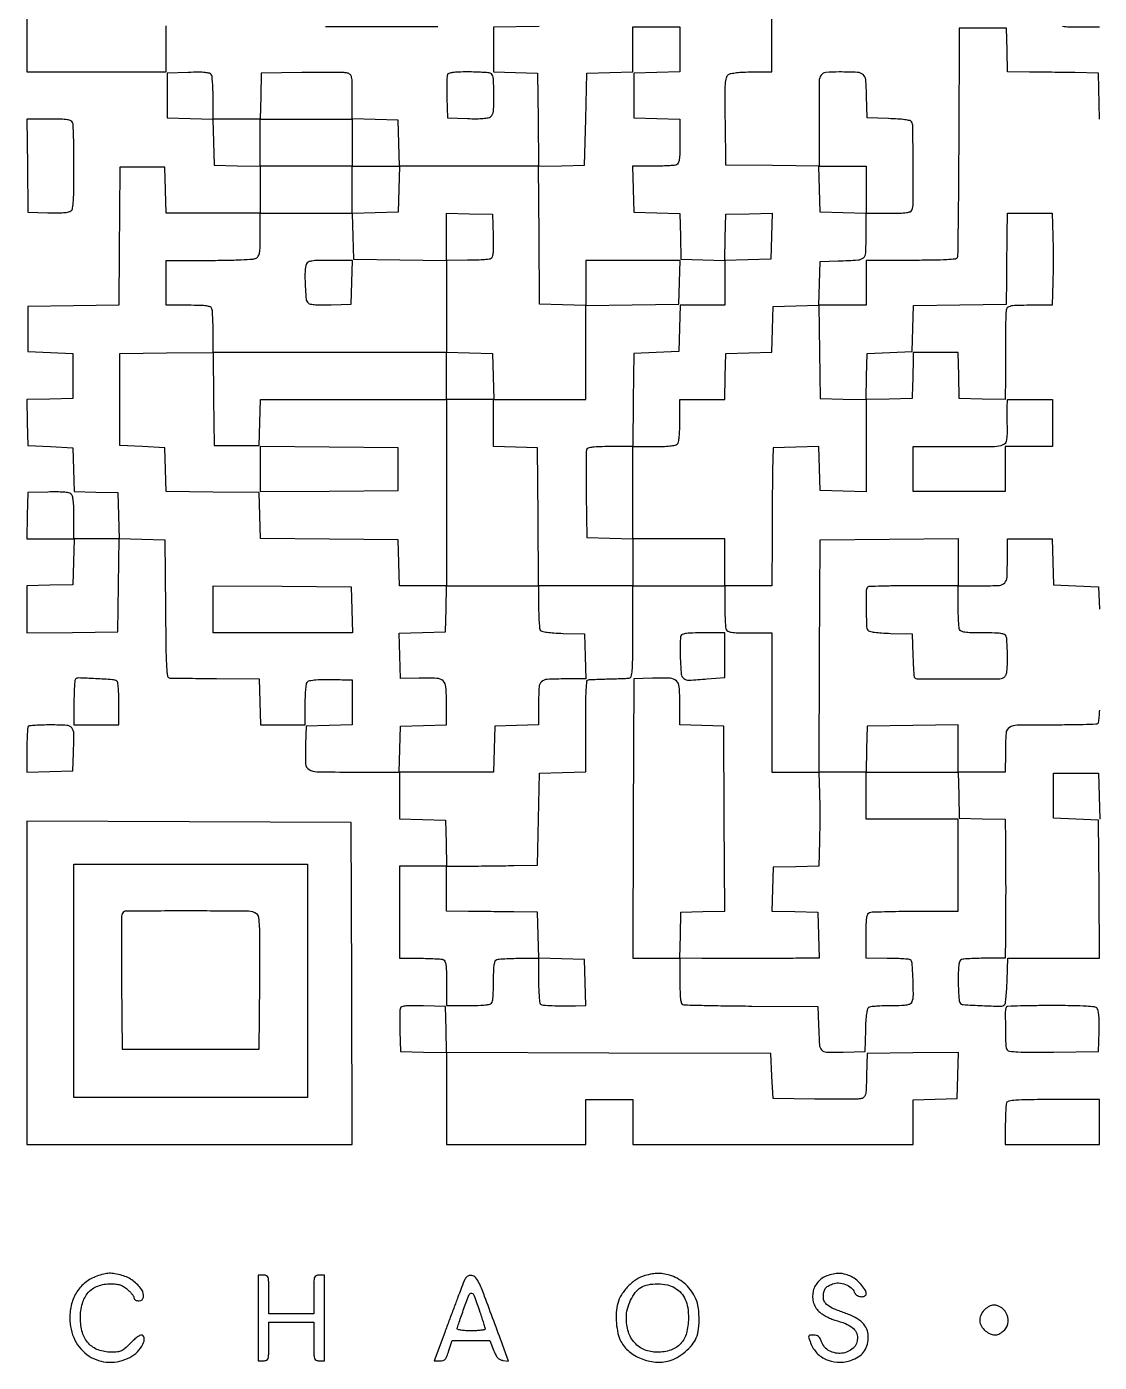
# Model space of a CAD drawing. Extents: x 179 to 1071, y 112 to 1107.
# Drawn here: x 179 to 680, y 112 to 736 of the extents above; entities that cross this region are included whole.
import ezdxf

# ---------------------------------------------------------------- set-up
doc = ezdxf.new("R2010")
doc.units = 0

msp = doc.modelspace()

# ---------------------------------------------------------------- linework, layer by layer
for points in [[(680, 693), (679.5, 714.5), (668.5, 714.677892, 0.000677), (663.546856, 714.751286, 0.00042), (657.730589, 714.82471, 0.000421), (651.988838, 714.887535, 0.00076), (647.284983, 714.927892), (637.069966, 715), (636.784983, 725.25), (636.5, 735.5), (625.5, 735.5), (614.5, 735.5), (614.249345, 682.5, -0.000816), (614.119528, 662.091505, -0.001313), (613.934857, 644.701563, -0.000201), (613.724364, 629.278261, -0.086255), (613.53073, 628.25, -0.284807), (612.687406, 627.598649, -0.011166), (608.614138, 627.270421, -0.011783), (602.430441, 627.056925, -0.002737), (592.031385, 627), (571, 627), (571, 616.5), (571, 606), (559.965017, 606), (548.930034, 606), (549.215017, 616.25), (549.5, 626.5), (558, 626.75078, 0.007926), (567.243436, 627.170229, 0.170244), (569.72373, 628.214363, 0.199796), (570.815028, 630.528292, 0.011573), (571, 638.519052), (571, 649), (581.393011, 649, 0.005578), (586.830091, 649.06066, 0.028634), (589.835411, 649.300284, 0.055077), (591.590188, 649.742488, 0.2151), (592.36573, 650.510694, 0.091397), (592.952633, 653.66219, 0.001538), (592.930566, 671.427952, 0.001081), (592.812994, 689.56844, 0.138496), (592.187814, 691.711195, 0.201558), (591.404658, 692.2631, 0.019281), (589.055866, 692.68455, 0.019168), (585.80394, 693.012985, 0.008338), (581.464966, 693.211195), (571.5, 693.5), (571.216207, 703.642206, 0.013566), (570.791612, 711.339711, 0.193793), (569.582987, 713.748364, 0.171775), (566.979637, 714.796189, 0.010187), (558.356989, 714.986345, 0.021073), (552.136532, 714.734516, 0.219209), (549.964343, 713.507499, 0.151577), (549.05827, 710.810861, 0.008839), (549.009015, 702.030101, -0.001542), (549.048747, 697.607373, -0.000822), (549.072026, 692.135926, -0.000818), (549.077474, 686.546913, -0.001274), (549.062014, 681.730498), (549, 670.960995), (527.25, 671.230498), (505.5, 671.5), (505.228506, 691.997699, -0.002045), (505.118514, 704.011807, -0.017809), (505.281557, 709.34739, -0.040311), (505.719057, 712.307424, -0.179932), (506.669635, 713.747699, -0.109922), (507.903402, 714.287467, -0.020079), (510.381716, 714.670374, -0.018412), (513.647961, 714.920136, -0.009875), (517.69113, 715), (527, 715), (527, 758.5)], [(418.25, 736.230112), (397, 735.960225), (397, 725.515095), (397, 715.069966), (407.25, 714.784983), (417.5, 714.5), (417.769502, 692.75), (418.039005, 671), (385.553334, 671), (353.067663, 671), (352.783832, 681.75), (352.5, 692.5), (341.75, 692.783832), (331, 693.067663), (331, 703.51478, 0.003678), (330.951487, 710.109424, 0.04695), (330.683747, 712.566377, 0.150102), (330.014382, 713.790604, 0.137333), (328.75, 714.480522, 0.051289), (327.16757, 714.677845, 0.002227), (321.579687, 714.773489, 0.003771), (314.942521, 714.807466, 0.002678), (307.5, 714.749574), (288.5, 714.5), (288.216168, 703.75), (287.932337, 693), (276.966168, 693), (266, 693), (265.984687, 702.75, 0.007755), (265.919286, 706.578609, 0.010675), (265.733781, 710.014355, 0.007585), (265.475649, 712.860149, 0.115445), (265.152042, 713.788231, 0.19692), (264.294865, 714.395734, 0.033714), (262.282937, 714.721018, 0.023663), (259.195195, 714.861823, 0.006827), (254.417355, 714.788231), (244.5, 714.5), (244.5, 704), (244.5, 693.5), (255.216508, 693.216508), (265.933016, 692.933016), (266.216508, 682.216508), (266.5, 671.5), (277.25, 671.216168), (288, 670.932337), (288, 659.966168), (288, 649), (266.033832, 649), (244.067663, 649), (243.783832, 659.75), (243.5, 670.5), (233, 670.5), (222.5, 670.5), (222.277664, 649, 0.000339), (222.190516, 639.981658, 0.000307), (222.112513, 630.663655, 0.000307), (222.052949, 622.323672, 0.000987), (222.027664, 616.769888), (222, 606.039775), (200.75, 605.769888), (179.5, 605.5), (179.5, 595), (179.5, 584.5), (190, 584), (200.5, 583.5), (200.5, 573), (200.5, 562.5), (189.716515, 562.215829), (178.93303, 561.931657), (179.216515, 551.215829), (179.5, 540.5), (190, 540), (200.5, 539.5), (200.784601, 529.284601), (201.069202, 519.069202), (211.284601, 518.784601), (221.5, 518.5), (221.783832, 507.75), (222.067663, 497), (211.533832, 497), (201, 497), (201, 506.877555, 0.007345), (200.929838, 511.653266, 0.024181), (200.685192, 514.794146, 0.035127), (200.271246, 516.875583, 0.154085), (199.600715, 517.916414, 0.132968), (198.513859, 518.412685, 0.020746), (196.150171, 518.703614, 0.018924), (192.957683, 518.84141, 0.009044), (188.850715, 518.788859), (179.5, 518.5), (179.216168, 507.75), (178.932337, 497), (190, 497), (201.067663, 497), (200.783832, 486.25), (200.5, 475.5), (189.75, 475.216168), (179, 474.932337), (179, 463.946281), (179, 452.960225), (200.25, 453.230112), (221.5, 453.5), (221.769596, 475.283633), (222.039192, 497.067266), (232.769596, 496.783633), (243.5, 496.5), (243.763853, 464.25, 0.001079), (243.966459, 444.655721, 0.012324), (244.253444, 436.932968, 0.025919), (244.719556, 432.848116, 0.354104), (245.763853, 431.923472, 0.007944), (247.028212, 431.887856, 0.000193), (252.865007, 431.818467, 0.000421), (259.710528, 431.745494, 0.000286), (267.5, 431.673472), (287.5, 431.5), (287.783832, 420.75), (288.067663, 410), (298.533832, 410), (309, 410), (309.015313, 419.25, -0.008564), (309.083719, 422.891651, -0.01156), (309.278071, 426.180407, -0.008708), (309.549609, 428.898746, -0.112428), (309.888304, 429.853513, -0.201789), (311.09201, 430.690792, -0.032899), (313.967568, 431.107027, -0.021422), (318.556834, 431.268356, -0.005017), (326.25, 431.131925), (331, 431), (331, 420.533832), (331, 410.067663), (320.25, 409.783832), (309.5, 409.5), (309.204946, 401, 0.017378), (309.205453, 391.813808, 0.257598), (310.800938, 389.146345, 0.129107), (314.504163, 388.118547, 0.003484), (331.519052, 388), (353, 388), (353, 377.033832), (353, 366.067663), (363.75, 365.783832), (374.5, 365.5), (374.783832, 354.75), (375.067663, 344), (364.033832, 344), (353, 344), (353, 322.5), (353, 301), (362.418213, 301, -0.005951), (366.140776, 300.955695, -0.007831), (369.534475, 300.821697, -0.005915), (372.361889, 300.632106, -0.07203), (373.418213, 300.393011, -0.205218), (374.23239, 299.601595, -0.063068), (374.69735, 297.913621, -0.030363), (374.940414, 294.960143, -0.005351), (375, 289.393011), (375, 279), (385.393011, 279, 0.005351), (390.960143, 279.059586, 0.030363), (393.913621, 279.30265, 0.063068), (395.601595, 279.76761, 0.205218), (396.393011, 280.581787, 0.070701), (396.631706, 281.623534, 0.006434), (396.821697, 284.287222, 0.008233), (396.955664, 287.484808, 0.006352), (397, 290.974799, -0.006824), (397.063195, 295.605148, -0.03479), (397.312102, 298.167248, -0.070258), (397.783827, 299.656877, -0.191652), (398.581787, 300.393011, -0.070946), (399.626193, 300.631778, -0.006338), (402.31865, 300.821697, -0.008159), (405.550804, 300.955669, -0.006277), (409.081787, 301), (418, 301), (418, 290.559017, 0.008567), (418.069298, 286.514827, 0.013072), (418.281203, 283.01128, 0.007599), (418.575867, 280.125303, 0.228948), (418.957287, 279.526398, 0.121482), (420.247189, 279.110653, 0.007502), (424.297703, 278.887604, 0.010325), (429.338105, 278.790019, 0.00632), (435.283832, 278.872858), (440.067663, 279), (439.783832, 289.75), (439.5, 300.5), (428.783492, 300.783492), (418.066984, 301.066984), (417.783492, 311.783492), (417.5, 322.5), (406.5, 322.652492, 0.000324), (401.54442, 322.717978, 0.0002), (395.720312, 322.788832, 0.000201), (389.967406, 322.8542, 0.000362), (385.25, 322.902492), (375, 323), (375, 333.5), (375, 344), (385.25, 344.072108, 0.00076), (389.967405, 344.112467, 0.000422), (395.720312, 344.17529, 0.000421), (401.544418, 344.248714, 0.000681), (406.5, 344.322108), (417.5, 344.5), (418, 366), (418.5, 387.5), (429.25, 387.783832), (440, 388.067663), (440, 409.533832, -0.002568), (440.055089, 420.259889, -0.011882), (440.266145, 426.458527, -0.011426), (440.590663, 430.473579, -0.35337), (441.25, 431.136287, -0.01653), (442.082962, 431.199333, -0.001096), (444.482813, 431.296087, -0.001584), (447.344678, 431.396108, -0.001183), (450.5, 431.488906, 0.001146), (453.691423, 431.582527, 0.001417), (456.664062, 431.684983, 0.001162), (459.160667, 431.783926, 0.010522), (460.25, 431.852619, 0.311924), (461.249515, 432.675439, 0.049207), (461.727937, 435.319571, 0.018474), (461.956064, 440.533984, 0.001694), (462, 453.5), (462, 475), (483.5, 475), (505, 475), (505, 465.581787, 0.005951), (505.044305, 461.859224, 0.007831), (505.178303, 458.465525, 0.005915), (505.367894, 455.638111, 0.07203), (505.606989, 454.581787, 0.205218), (506.398405, 453.76761, 0.063068), (508.086379, 453.30265, 0.030363), (511.039857, 453.059586, 0.005351), (516.606989, 453), (527, 453), (527, 420.5), (527, 388), (537.966168, 388), (548.932337, 388), (549.216168, 377.75, -0.004724), (549.303092, 372.984151, -0.002495), (549.325568, 367.069134, -0.002482), (549.288307, 361.014999, -0.003833), (549.19002, 355.783223), (548.88004, 344.066447), (538.19002, 343.783223), (527.5, 343.5), (527.215394, 333.284183), (526.930789, 323.068365), (537.715394, 322.784183), (548.5, 322.5), (548.783832, 311.75), (549.067663, 301), (539.283832, 300.989367, 0.000597), (534.647721, 300.978789, 0.000287), (528.702126, 300.954706, 0.000285), (522.499957, 300.922489, 0.000408), (517, 300.886304, -0.001173), (511.464508, 300.858358, -0.000792), (505.150999, 300.8513, -0.000798), (499.047262, 300.863891, -0.001591), (494.216168, 300.896937), (483.932337, 301), (484.216168, 311.75), (484.5, 322.5), (494.760596, 322.7851), (505.021193, 323.0702), (504.760596, 366.2851), (504.5, 409.5), (494.25, 409.784983), (484, 410.069966), (484, 419.999799, 0.018385), (483.714843, 427.752275, 0.190058), (482.352383, 430.578778, 0.180404), (479.390744, 431.792788, 0.01627), (471.243181, 431.788833), (462.5, 431.5), (462.242758, 366.25), (461.985517, 301), (472.992758, 301), (484, 301), (484, 290.468615, 0.006207), (484.063528, 285.351, 0.023583), (484.293405, 282.163056, 0.034381), (484.676007, 280.150606, 0.241481), (485.32139, 279.430165, 0.085611), (486.377617, 279.220891, 0.000629), (495.339902, 279.009908, 0.002355), (505.620934, 278.829261, 0.001505), (517.57139, 278.71155), (548.5, 278.5), (548.75078, 270, 0.007628), (549.167898, 260.685433, 0.170037), (550.198021, 258.227472, 0.207027), (552.474513, 257.186732, 0.012089), (560.277755, 257.215323), (570.5, 257.5), (570.788805, 267.464966, -0.00836), (570.987032, 271.800174, -0.019108), (571.315749, 275.055937, -0.01918), (571.737468, 277.411, -0.199883), (572.288805, 278.199653, -0.115495), (573.161051, 278.504423, -0.007626), (575.829971, 278.747767, -0.010713), (579.052528, 278.922753, -0.007787), (582.643011, 278.984687, 0.0061), (587.639876, 279.054022, 0.036929), (590.216248, 279.312261, 0.08218), (591.670761, 279.823042, 0.1775), (592.439901, 280.703981, 0.091423), (593.04084, 283.93179, 0.010941), (592.893965, 291.219109, 0.006559), (592.477375, 298.765248, 0.234499), (591.618492, 300.234687, 0.122219), (590.787958, 300.526562, 0.006455), (587.964495, 300.758058, 0.009848), (584.56653, 300.92538, 0.006984), (580.75, 300.984687), (571, 301), (571, 311.393011, -0.005351), (571.059586, 316.960143, -0.030363), (571.30265, 319.913621, -0.063068), (571.76761, 321.601595, -0.205218), (572.581787, 322.393011, -0.082815), (573.775876, 322.636501, -0.001919), (579.5499, 322.821697, -0.004216), (586.334577, 322.955997, -0.00284), (594.081787, 323), (614, 323), (614, 344.5), (614, 366), (592.5, 366), (571, 366), (571, 377), (571, 388), (592.466168, 388), (613.932337, 388), (614.216168, 377.25), (614.5, 366.5), (625.25, 366.216168), (636, 365.932337), (636.080645, 355.966168, -0.000778), (636.111626, 351.226275, -0.000367), (636.137601, 345.108812, -0.000364), (636.155426, 338.705042, -0.000514), (636.16129, 333, -0.000518), (636.155416, 327.328331, -0.000378), (636.137601, 321.028125, -0.000382), (636.111638, 315.057377, -0.000844), (636.080645, 310.5), (636, 301), (626.581787, 301, 0.005951), (622.859224, 300.955695, 0.007831), (619.465525, 300.821697, 0.005915), (616.638111, 300.632106, 0.07203), (615.581787, 300.393011, 0.19467), (614.780298, 299.644942, 0.069116), (614.312224, 298.117276, 0.033827), (614.069372, 295.475625, 0.00643), (614.015313, 290.643011, 0.007669), (614.076382, 287.053884, 0.010583), (614.248778, 283.835561, 0.007462), (614.488346, 281.169118, 0.115963), (614.788585, 280.307836, 0.238871), (616.381675, 279.362557, 0.005895), (625.114481, 278.883699, 0.006457), (633.798042, 278.622444, 0.202967), (635.742197, 279.40648, 0.168511), (636.055932, 280.050871, 0.005297), (636.377571, 283.000591, 0.00977), (636.655412, 286.533658, 0.006555), (636.841025, 290.58095), (637.18205, 301), (658.604878, 301), (680.027706, 301), (679.763853, 333.25), (679.5, 365.5), (669, 366), (658.5, 366.5), (658.5, 377), (658.5, 387.5), (669, 387.5), (679.5, 387.5), (679.783832, 376.75), (680.067663, 366)], [(318.5, 736.234863, 0.000981), (338.594212, 736.171818, 0.001534), (355.885938, 736.204528, 0.000398), (370.985308, 736.29144, 0.056698)], [(662.630442, 736.311224, 0.018472), (665.928253, 736.074295, 0.008695), (670.2, 736), (680, 736)], [(679.931814, 416.86254, -0.014177), (679.723498, 413.703099, -0.008832), (679.432875, 411.115719, -0.225643), (679.058718, 410.53629, -0.131045), (678.278426, 410.300914, -0.001294), (672.387329, 410.125433, -0.004139), (665.574963, 409.996579, -0.002658), (657.669406, 409.954545, 0.003766), (641.501787, 409.832769, 0.133915), (637.925334, 408.799269, 0.244598), (636.320176, 406.142371, 0.015533), (636.013655, 396.75), (636, 388), (625, 388), (614, 388), (614, 398.995802), (614, 409.991604), (592.75, 409.745802), (571.5, 409.5), (571.216168, 398.75), (570.932337, 388), (559.957556, 388), (548.982775, 388), (549.241388, 442.25), (549.5, 496.5), (581.75, 496.763853), (614, 497.027706), (614, 486.013853), (614, 475), (624.883369, 475, 0.012204), (633.226269, 475.20366, 0.197977), (635.714658, 476.374267, 0.177077), (636.798314, 479.013049, 0.009397), (636.986345, 488.25), (637, 497), (647.466168, 497), (657.932337, 497), (658.216168, 486.25), (658.5, 475.5), (669, 475), (679.5, 474.5), (680, 464)]]:
    msp.add_lwpolyline(points, format="xyb")
msp.add_lwpolyline([(179, 747.5), (179, 715), (211.5, 715), (244, 715), (244, 736.5)])
for points in [[(484, 725.533832), (484, 715.067663), (473.25, 714.783832), (462.5, 714.5), (462.5, 704), (462.5, 693.5), (473.25, 693.216168), (484, 692.932337), (484, 682.573157, -0.005377), (483.940349, 677.026092, -0.030446), (483.697178, 674.080966, -0.063217), (483.232073, 672.397282, -0.20495), (482.418213, 671.606989, -0.0721), (481.361111, 671.367872, -0.005887), (478.524537, 671.178303, -0.007809), (475.119908, 671.044304, -0.00593), (471.384381, 671), (461.932337, 671), (462.216168, 660.25), (462.5, 649.5), (473.216508, 649.216508), (483.933016, 648.933016), (484.216508, 638.216508), (484.5, 627.5), (494.715817, 627.215394), (504.931635, 626.930789), (505.215817, 637.715394), (505.5, 648.5), (516.284178, 648.784178), (527.068357, 649.068357), (526.784178, 638.284178), (526.5, 627.5), (515.75, 627.216168), (505, 626.932337), (505, 616.466168), (505, 606), (494.533832, 606), (484.067663, 606), (483.783832, 595.25), (483.5, 584.5), (473, 584), (462.5, 583.5), (462.230498, 561.75), (461.960995, 540), (471.780498, 540, 0.008671), (476.061937, 540.074251, 0.018449), (479.365373, 540.311103, 0.019326), (481.798972, 540.671732, 0.151042), (482.8, 541.2, 0.150969), (483.328068, 542.200304, 0.019349), (483.688776, 544.630442, 0.018472), (483.925705, 547.928253, 0.008695), (484, 552.2), (484, 562), (494.466168, 562), (504.932337, 562), (505.216168, 572.75), (505.5, 583.5), (516.216508, 583.783492), (526.933016, 584.066984), (527.216508, 594.783492), (527.5, 605.5), (538.230404, 605.783633), (548.960808, 606.067266), (549.230404, 584.283633), (549.5, 562.5), (560.215829, 562.216515), (570.931657, 561.93303), (571.215829, 572.716515), (571.5, 583.5), (582, 584), (592.5, 584.5), (592.783635, 595.230591), (593.06727, 605.961183), (614.783635, 606.230591), (636.5, 606.5), (636.631648, 618, -0.000048), (636.690668, 623.113084, -0.000032), (636.75939, 628.985938, -0.000032), (636.826894, 634.692985, -0.000062), (636.881648, 639.25), (637, 649), (647.435662, 649), (657.871323, 649), (658.185662, 638.400107, -0.004692), (658.283863, 633.554047, -0.002696), (658.3159, 627.712026, -0.002693), (658.28481, 621.841483, -0.004492), (658.187616, 616.900107), (657.875232, 606), (647.505004, 606, 0.004765), (641.631989, 605.944024, 0.035134), (638.841375, 605.694153, 0.087481), (637.336302, 605.171792, 0.190995), (636.576658, 604.241529, 0.061468), (636.360612, 603.084187, 0.005253), (636.205682, 600.064597, 0.006885), (636.108012, 596.446503, 0.00528), (636.097498, 592.491529, -0.001328), (636.121467, 587.92301, -0.000762), (636.127344, 582.414136, -0.000761), (636.116384, 576.8775, -0.001269), (636.088227, 572.216168), (636, 561.932337), (625.25, 562.216168), (614.5, 562.5), (614.216168, 573.25), (613.932337, 584), (603.466168, 584), (593, 584), (592.938509, 579.75, -0.001559), (592.901895, 577.668151, -0.000637), (592.839707, 574.839063, -0.00063), (592.765194, 571.799795, -0.000805), (592.688509, 569), (592.5, 562.5), (581.75, 562.216168), (571, 561.932337), (571, 540.432337), (571, 518.932337), (560.25, 519.216168), (549.5, 519.5), (549.214647, 529.783473), (548.929295, 540.066946), (538.214647, 539.783473), (527.5, 539.5), (527.296894, 529, 0.002228), (527.21541, 523.526299, 0.000669), (527.139675, 515.195312, 0.000671), (527.079753, 505.847196, 0.000728), (527.046894, 496.75), (527, 475), (516, 475), (505, 475), (505, 486), (505, 497), (483.5, 497), (462, 497), (462, 486), (462, 475), (440, 475), (418, 475), (418.015313, 465.25, 0.007309), (418.077211, 461.426877, 0.010173), (418.252233, 458.008274, 0.006962), (418.495095, 455.172107, 0.117226), (418.800347, 454.288805, 0.199883), (419.589, 453.737468, 0.01918), (421.944063, 453.315749, 0.019108), (425.199826, 452.987032, 0.00836), (429.535034, 452.788805), (439.5, 452.5), (439.781069, 442), (440.062137, 431.5), (430.781069, 431.476837, 0.010206), (422.026959, 431.276279, 0.173069), (419.394996, 430.206501, 0.198907), (418.218015, 427.765637, 0.014155), (418, 420.066368), (418, 410.069966), (407.75, 409.784983), (397.5, 409.5), (397.216168, 398.75), (396.932337, 388), (374.932337, 388), (352.932337, 388), (353.216168, 398.75), (353.5, 409.5), (364.25, 409.783832), (375, 410.067663), (375, 419.998648, 0.017952), (374.722203, 427.733478, 0.189539), (373.383025, 430.531217, 0.179112), (370.458594, 431.751344, 0.015715), (362.295316, 431.827825), (353.5, 431.633786), (353.216515, 442.282722), (352.93303, 452.931657), (363.716515, 453.215829), (374.5, 453.5), (374.783832, 464.25), (375.067663, 475), (364.067663, 475), (353.067663, 475), (352.783832, 485.75), (352.5, 496.5), (320.283692, 496.763809), (288.067383, 497.027617), (287.783692, 507.763809), (287.5, 518.5), (265.784769, 518.769405), (244.069538, 519.038811), (243.784769, 529.269405), (243.5, 539.5), (233, 540), (222.5, 540.5), (222.5, 562), (222.5, 583.5), (244.25, 583.769502), (266, 584.039005), (266, 593.437715, 0.005963), (265.955694, 597.152805, 0.007843), (265.821697, 600.540204, 0.005931), (265.632094, 603.362338, 0.07199), (265.393011, 604.418213, 0.205218), (264.601595, 605.23239, 0.063068), (262.913621, 605.69735, 0.030363), (259.960143, 605.940414, 0.005351), (254.393011, 606), (244, 606), (244, 616.5), (244, 627), (264.065741, 627, 0.004232), (272.314413, 627.069816, 0.007523), (279.104674, 627.286996, 0.004941), (284.534132, 627.596272, 0.106554), (286.065741, 628.035184, 0.136247), (287.101327, 629.02385, 0.091172), (287.675502, 630.568435, 0.038385), (287.940782, 633.285401, 0.005149), (288, 639.035184), (288, 649), (309.5, 649), (331, 649), (331, 660), (331, 671), (309.5, 671), (288, 671), (288, 682), (288, 693), (309.5, 693), (331, 693), (331, 682), (331, 671), (342.033832, 671), (353.067663, 671), (352.783832, 660.25), (352.5, 649.5), (341.716515, 649.215829), (330.93303, 648.931657), (331.216515, 638.215829), (331.5, 627.5), (353.25, 627.230498), (375, 626.960995), (375, 638.014329), (375, 649.067663), (385.75, 648.783832), (396.5, 648.5), (396.788231, 638.582645, -0.006827), (396.861823, 633.804805, -0.023663), (396.721018, 630.717063, -0.033714), (396.395734, 628.705135, -0.19692), (395.788231, 627.847958, -0.115445), (394.860149, 627.524351, -0.007585), (392.014355, 627.266219, -0.010675), (388.578609, 627.080714, -0.007755), (384.75, 627.015313), (375, 627), (375, 605.533832), (375, 584.067663), (385.75, 583.783832), (396.5, 583.5), (396.783832, 572.75), (397.067663, 562), (418.533832, 562), (440, 562), (440, 583.966168), (440, 605.932337), (429.25, 606.216168), (418.5, 606.5), (418.236192, 638.716028), (417.972383, 670.932056), (428.736192, 671.216028), (439.5, 671.5), (440, 693), (440.5, 714.5), (451.25, 714.783832), (462, 715.067663), (462, 725.533832), (462, 736), (473, 736), (484, 736)], [(375.428774, 713.674983, 0.081654), (375.239658, 712.758353, 0.005045), (375.154817, 709.970602, 0.007376), (375.136178, 706.631743, 0.005394), (375.210159, 702.924983), (375.5, 693.5), (384.850715, 693.211141, 0.009044), (388.957683, 693.15859, 0.018924), (392.150171, 693.296386, 0.020746), (394.513859, 693.587315, 0.132968), (395.600715, 694.083586, 0.207735), (396.930207, 696.71109, 0.016944), (397.12652, 704.593716, 0.015142), (396.815746, 712.50405, 0.291576), (395.418213, 714.393011, 0.071017), (394.373035, 714.631799, 0.006311), (391.672131, 714.821697, 0.008138), (388.429836, 714.955671, 0.006256), (384.886828, 715, 0.00776), (380.608242, 714.933591, 0.027044), (377.856159, 714.698783, 0.040259), (376.104992, 714.30781, 0.229995)], [(179.230498, 671.25), (179.5, 649.5), (188.850715, 649.211141, 0.009044), (192.957683, 649.15859, 0.018924), (196.150171, 649.296386, 0.020746), (198.513859, 649.587315, 0.132968), (199.600715, 650.083586, 0.184801), (200.335662, 651.389535, 0.019708), (200.716824, 654.91479, 0.01418), (200.942182, 660.554603, 0.002895), (201, 670.540657, 0.002931), (200.955987, 678.049242, 0.004336), (200.821697, 684.632943, 0.002024), (200.636332, 690.228779, 0.082498), (200.393011, 691.418213, 0.205372), (199.600948, 692.232572, 0.062982), (197.9105, 692.697448, 0.030315), (194.952209, 692.940452, 0.005337), (189.373509, 693), (178.960995, 693)], [(309.606989, 625.418213, 0.086223), (308.923279, 621.945355, 0.016389), (308.99063, 615.476136, 0.011553), (309.424637, 608.938763, 0.199764), (310.399285, 607.083586, 0.132968), (311.486141, 606.587315, 0.020746), (313.849829, 606.296386, 0.018924), (317.042317, 606.15859, 0.009044), (321.149285, 606.211141), (330.5, 606.5), (330.784983, 616.75), (331.069966, 627), (320.641972, 627, 0.005326), (315.054089, 626.940481, 0.030277), (312.091976, 626.697526, 0.062914), (310.399564, 626.232716, 0.205495)], [(658, 551), (658, 540), (647, 540), (636, 540), (636, 529.5), (636, 519), (614.5, 519), (593, 519), (593, 529.5), (593, 540), (614.432612, 540, 0.003108), (630.991344, 540.102931, 0.095188), (635.021616, 540.929292, 0.272698), (636.741251, 543.208785, 0.038712), (636.964074, 549.315423, -0.004471), (636.891822, 551.574596, -0.003291), (636.850634, 554.078593, -0.003325), (636.843015, 556.447597, -0.00741), (636.875921, 558.25), (637, 562), (647.5, 562), (658, 562)], [(440.446735, 538.72179, 0.087882), (440.255547, 537.733509, 0.001374), (440.180187, 531.95234, 0.003602), (440.159428, 525.218274, 0.002373), (440.22812, 517.47179), (440.5, 497.5), (451.25, 497.216168), (462, 496.932337), (462, 518.466168), (462, 540), (451.468615, 540, 0.006408), (446.453561, 539.935726, 0.02246), (443.23091, 539.708013, 0.030197), (441.149056, 539.338142, 0.246886)], [(571.666667, 474.333333, 0.196533), (571.04225, 472.845176, 0.003958), (571.031876, 464.520042, 0.005092), (571.169519, 456.353105, 0.135593), (571.800347, 454.288805, 0.199883), (572.589, 453.737468, 0.01918), (574.944063, 453.315749, 0.019108), (578.199826, 452.987032, 0.00836), (582.535034, 452.788805), (592.5, 452.5), (592.831495, 442.501838, 0.003665), (592.987871, 438.640214, 0.005738), (593.18483, 435.32142, 0.001909), (593.397961, 432.468558, 0.178617), (593.568832, 432.097835, 0.198585), (595.042316, 431.486409, 0.000728), (614.106498, 431.490119, 0.001111), (632.796202, 431.5625, 0.118197), (635.25, 432.166623, 0.146938), (636.146469, 433.033276, 0.081244), (636.67086, 434.477073, 0.039357), (636.934432, 436.917575, 0.007227), (637, 441.453396, 0.006668), (636.955641, 444.779332, 0.008541), (636.821697, 447.83856, 0.006839), (636.631409, 450.387512, 0.069666), (636.393011, 451.418213, 0.204366), (635.605154, 452.231384, 0.063541), (633.93074, 452.696802, 0.030628), (631.003676, 452.940206, 0.005432), (625.5, 453, -0.005432), (619.996324, 453.059794, -0.030628), (617.06926, 453.303198, -0.063541), (615.394846, 453.768616, -0.204366), (614.606989, 454.581787, -0.07203), (614.367894, 455.638111, -0.005915), (614.178303, 458.465525, -0.007831), (614.044305, 461.859224, -0.005951), (614, 465.581787), (614, 475), (593.166667, 475, 0.002993), (585.132422, 474.951903, 0.004756), (578.257292, 474.804167, 0.001277), (572.287675, 474.603799, 0.189545)], [(484.428774, 451.674983, 0.081639), (484.239673, 450.75856, 0.005054), (484.154817, 447.973958, 0.007383), (484.136179, 444.638791, 0.005401), (484.210159, 440.936411, 0.013668), (484.625844, 433.791626, 0.21213), (485.783482, 431.690164, 0.175963), (488.223295, 430.933141, 0.008902), (496.662942, 431.485065), (505, 432.179538), (505, 442.589769), (505, 453), (494.968615, 453, 0.006617), (490.110732, 452.935704, 0.024652), (487.062387, 452.704307, 0.036397), (485.136967, 452.31837, 0.237787)], [(201.742145, 431.408811, 0.175997), (201.445826, 430.774412, 0.005409), (201.218005, 427.849255, 0.010027), (201.053785, 424.34688, 0.0067), (201, 420.333333), (201, 410), (211.5, 410), (222, 410), (222, 419.940983, 0.00879), (221.932283, 423.792522, 0.013381), (221.725265, 427.131598, 0.007936), (221.437129, 429.877493, 0.228033), (221.064731, 430.459994, 0.121746), (219.000127, 431.124248, 0.004978), (211.145476, 431.588374, 0.003442), (203.064571, 431.929432, 0.208102)], [(179.666667, 409.333333, 0.178637), (179.399783, 408.754242, 0.004491), (179.195833, 405.817145, 0.009085), (179.048275, 402.320751, 0.006002), (179, 398.299502), (179, 387.932337), (189.75, 388.216168), (200.5, 388.5), (200.795054, 397, 0.009626), (200.932798, 405.916466, 0.172284), (199.978172, 408.572651, 0.209042), (197.626, 409.774609, 0.015066), (190.147615, 410, 0.006339), (186.338339, 409.951706, 0.009542), (183.020445, 409.804167, 0.004928), (180.241287, 409.599873, 0.177367)], [(223.453816, 321.740243, 0.089548), (223.261817, 320.729866, 0.000598), (223.19019, 311.747155, 0.00234), (223.168607, 301.460077, 0.00149), (223.235201, 289.490243), (223.5, 258.5), (255.5, 258.5), (287.5, 258.5), (287.765726, 289.5, 0.001225), (287.879013, 308.006621, 0.012082), (287.71941, 315.793845, 0.024457), (287.315418, 320.099227, 0.201729), (286.324597, 321.75, 0.157681), (282.495237, 323.016106, 0.001671), (254.221233, 323.106234, 0.001077), (225.335041, 323.03952, 0.309316)], [(353.442274, 277.710164, 0.081166), (353.248144, 276.773814, 0.005233), (353.158783, 273.980936, 0.007531), (353.137174, 270.634259, 0.005535), (353.210159, 266.924983), (353.5, 257.5), (364.25, 257.216168), (375, 256.932337), (375, 235.466168), (375, 214), (407.5, 214), (440, 214), (440, 224.5), (440, 235), (451, 235), (462, 235), (462, 224.5), (462, 214), (527.5, 214), (593, 214), (593, 224.465017), (593, 234.930034), (603.25, 235.215017), (613.5, 235.5), (613.784034, 246.269987), (614.068069, 257.039973), (592.784034, 256.769987), (571.5, 256.5), (571.215131, 246.2603, -0.004124), (570.987293, 239.944999, -0.045906), (570.645706, 237.449919, -0.136997), (569.954953, 236.185819, -0.140303), (568.715131, 235.476589, -0.055026), (567.145293, 235.269945, -0.002238), (561.42257, 235.175721, -0.003889), (554.631689, 235.147147, -0.002744), (547, 235.216289), (527.5, 235.5), (527, 246), (526.5, 256.5), (450.783768, 256.756278), (375.067536, 257.012555), (374.783768, 267.756278), (374.5, 278.5), (364.232115, 278.785181, 0.005823), (359.049899, 278.868732, 0.025951), (356.012272, 278.724596, 0.043922), (354.172333, 278.376284, 0.236652)], [(636.621212, 278.287879, 0.197684), (636.007072, 276.815069, 0.003874), (636.032274, 268.47158, 0.005036), (636.202728, 260.293247, 0.134457), (636.837204, 258.22917, 0.230932), (637.904588, 257.572759, 0.012869), (641.908791, 257.285113, 0.012029), (648.071549, 257.150006, 0.002701), (658.571891, 257.22917), (679.5, 257.5), (679.788859, 266.850715, 0.009249), (679.83867, 270.872785, 0.017929), (679.703807, 274.084441, 0.018375), (679.425128, 276.506273, 0.136186), (678.954138, 277.555261, 0.189693), (677.668318, 278.262961, 0.016272), (673.858359, 278.628572, 0.012974), (667.87861, 278.851002, 0.002808), (657.536491, 278.909091, 0.002863), (649.712155, 278.864281, 0.00456), (643.021325, 278.72661, 0.001175), (637.201614, 278.540067, 0.189989)], [(636.606989, 233.418213, 0.070946), (636.368222, 232.373807, 0.006338), (636.178303, 229.68135, 0.008159), (636.044331, 226.449196, 0.006277), (636, 222.918213), (636, 214), (658, 214), (680, 214), (680, 224.5), (680, 235), (658.606989, 235, 0.002045), (646.485827, 234.950434, 0.015901), (640.835307, 234.724422, 0.030015), (637.662537, 234.303854, 0.258697)], [(211.655189, 152.541351, 0.080565), (206.385876, 149.640227, 0.0836), (202.381089, 145.253553, 0.079489), (199.89232, 139.596591, 0.064042), (199.043924, 133, 0.114333), (201.42773, 122.711394, 0.134444), (208.025743, 115.22851, 0.139423), (217.312653, 112.316892, 0.126672), (227.127149, 114.565751, 0.08108), (230.621996, 117.162691, 0.074502), (233.23016, 120.806747, 0.135657), (233.829113, 123.719445, 0.394763), (232.459945, 125, 0.139005), (231.639653, 124.767457, 0.022493), (230.25453, 123.825, 0.023345), (228.684522, 122.53154, 0.018643), (227.114781, 121, -0.019254), (224.793343, 118.740582, -0.075945), (223.131745, 117.647772, -0.08261), (221.291614, 117.147771, -0.025313), (218.404836, 117.003738, -0.088155), (212.337353, 118.086644, -0.121377), (207.766387, 121.174014, -0.113613), (204.956592, 126.209994, -0.070784), (204, 132.933248, -0.067359), (204.925866, 139.774685, -0.113977), (207.665179, 144.836926, -0.123958), (212.154014, 147.915544, -0.088657), (218.173275, 148.996262, -0.027613), (220.603275, 148.863911, -0.053135), (222.505913, 148.446841, -0.057121), (224.18685, 147.663522, -0.037344), (225.923275, 146.411106, -0.024684), (227.101035, 145.316403, -0.029235), (228.096212, 144.168188, -0.030206), (228.805555, 143.120751, -0.134523), (229, 142.411106, 0.158292), (229.183738, 141.845271, 0.107656), (229.692915, 141.391111, 0.080618), (230.490574, 141.097249, 0.048059), (231.5, 141, 0.374095), (233.456794, 142.702281, 0.185538), (232.656263, 146.1521, 0.085105), (228.594809, 150.385095, 0.091621), (223.453076, 152.891347, 0.022282), (220.037686, 153.677559, 0.052888), (217.440816, 153.875357, 0.054065), (214.894783, 153.52258, 0.024202)], [(287, 133), (287, 113), (289.5, 113, 0.104331), (290.950811, 113.306062, 0.224677), (291.680556, 114.15, 0.064117), (291.955995, 116.064536, 0.003707), (292, 122), (292, 131), (302.5, 131), (313, 131), (313, 122, 0.003707), (313.044005, 116.064536, 0.064117), (313.319444, 114.15, 0.224677), (314.049189, 113.306062, 0.104331), (315.5, 113), (318, 113), (318, 133), (318, 153), (315.5, 153, 0.104331), (314.049189, 152.693938, 0.224677), (313.319444, 151.85, 0.064117), (313.044005, 149.935464, 0.003707), (313, 144), (313, 135), (302.5, 135), (292, 135), (292, 144, 0.003707), (291.955995, 149.935464, 0.064117), (291.680556, 151.85, 0.224677), (290.950811, 152.693938, 0.104331), (289.5, 153), (287, 153)], [(381.658491, 146.305924, 0.000387), (380.345056, 142.804623, 0.000124), (378.401364, 137.607053, 0.000124), (376.241235, 131.821962, 0.000139), (374.164026, 126.25), (369.228659, 113), (371.938762, 113, 0.067886), (373.447782, 113.205831, 0.14536), (374.434562, 113.824251, 0.089489), (375.208189, 115.103888, 0.016041), (376.123985, 117.75), (377.599106, 122.5), (386.419839, 122.5), (395.240573, 122.5), (396.993066, 118, 0.02143), (397.998615, 115.712921, 0.070424), (398.924587, 114.352717, 0.100929), (399.988704, 113.574721, 0.077731), (401.376321, 113.183236), (404.007083, 112.866472), (401.302378, 120.183236, 0.000579), (392.801314, 143.098607, 0.015636), (390.352066, 149.096815, 0.069215), (388.687927, 151.768067, 0.191389), (386.775593, 152.805924, 0.09944), (385.277057, 152.686994, 0.157907), (384.217414, 151.976501, 0.068681), (383.236511, 150.301483, 0.008242)], [(467.61989, 152.766538, 0.082931), (463.733821, 151.011635, 0.051775), (459.88212, 147.812466, 0.051385), (456.732315, 143.849298, 0.076376), (454.942644, 139.802747, 0.052668), (454.262956, 135.5563, 0.034638), (454.341089, 130.602982, 0.034975), (455.089017, 125.814529, 0.063181), (456.45201, 122.092803, 0.101258), (460.23875, 117.401239, 0.076528), (465.941356, 114.005128, 0.074663), (472.548638, 112.420924, 0.08755), (478.958914, 112.988937, 0.065585), (482.688804, 114.539665, 0.044063), (486.46883, 117.19889, 0.044478), (489.670878, 120.430753, 0.074157), (491.648956, 123.702258, 0.070472), (492.754001, 127.940242, 0.036477), (492.981186, 133.419907, 0.036503), (492.412124, 138.847735, 0.073711), (491.04385, 142.914047, 0.050446), (488.855787, 146.308647, 0.048388), (486.004527, 149.248771, 0.049497), (482.712519, 151.525828, 0.058897), (479.218945, 152.955994, 0.0243), (476.18843, 153.641028, 0.047549), (473.723233, 153.835424, 0.043448), (471.125137, 153.566415, 0.017171)], [(553.312913, 152.897522, 0.131266), (548.833524, 150.196135, 0.129185), (546.264839, 145.605398, 0.131502), (546.308037, 140.409963, 0.138276), (548.95235, 136.044512, 0.041262), (550.403551, 134.897428, 0.022674), (552.34563, 133.730471, 0.022461), (554.437275, 132.717996, 0.033238), (556.35809, 132.039732, -0.026876), (561.309744, 130.361729, -0.071621), (564.53308, 128.501296, -0.106106), (566.351535, 126.311021, -0.120957), (567, 123.669686, -0.208941), (564.907459, 118.880793, -0.161782), (559.668209, 116.502633, -0.151441), (553.784367, 117.66646, -0.187008), (550.187343, 121.892431, 0.036496), (549.529208, 123.413372, 0.095832), (548.791849, 124.339455, 0.113484), (547.844719, 124.834093, 0.063909), (546.55202, 125, 0.027762), (544.704825, 124.897358, 0.308559), (544.173086, 124.440682, 0.158451), (544.220231, 123.529184, 0.007454), (545.37882, 120.635782, 0.106235), (548.502237, 116.142539, 0.100794), (553.250751, 113.226254, 0.096065), (558.962389, 112.314452, 0.087062), (564.817285, 113.543569, 0.06516), (567.988447, 115.32049, 0.088148), (570.233381, 117.710664, 0.085956), (571.554248, 120.777017, 0.05888), (572, 124.54913, 0.107579), (571.28296, 127.843181, 0.092439), (569.239171, 130.748659, 0.072234), (565.791839, 133.257953, 0.037721), (560.908715, 135.37786, -0.014531), (555.803313, 137.318404, -0.062481), (552.982592, 138.922565, -0.113361), (551.528513, 140.637926, -0.121341), (551.015313, 142.773053, -0.044855), (551.238562, 145.109426, -0.106647), (551.910516, 146.710316, -0.10593), (553.186102, 147.898233, -0.043886), (555.318184, 148.930874, -0.108415), (558.152185, 149.351468, -0.073357), (561.354309, 148.651858, -0.076689), (564.070225, 147.116124, -0.150049), (565.471026, 145.091289, 0.176593), (566.547029, 143.696003, 0.108856), (568.518516, 142.982057, 0.14058), (570.280578, 143.246101, 0.293715), (571, 144.365141, 0.144688), (570.421442, 146.322619, 0.042933), (568.486054, 148.813379, 0.042748), (565.948681, 151.125415, 0.064525), (563.364218, 152.62118, 0.030657), (560.788115, 153.516485, 0.061503), (558.661991, 153.838551, 0.055888), (556.392792, 153.64709, 0.021453)], [(390.574887, 135.779823, -0.003279), (391.504024, 132.988123, -0.004707), (392.287623, 130.501871, -0.002593), (392.918095, 128.394646, -0.071504), (393, 127.824848, -0.361275), (392.728809, 127.49851, -0.01446), (391.090625, 127.242299, -0.019645), (388.992057, 127.059389, -0.011914), (386.5, 127, -0.01298), (384.008011, 127.064702, -0.021357), (381.909375, 127.263879, -0.016857), (380.288398, 127.54387, -0.355438), (380, 127.898311, -0.077592), (380.098162, 128.527061, -0.002282), (380.929353, 131.083893, -0.004522), (381.951524, 134.08852, -0.003097), (383.163756, 137.481388, -0.006897), (385.646798, 144.015829, -0.370576), (386.739425, 144.590352, -0.255327), (387.831878, 143.621208, -0.00433)], [(481.701451, 147.040484, -0.070727), (484.588905, 144.663348, -0.081331), (486.538999, 141.677156, -0.06886), (487.642756, 137.819841, -0.035462), (487.996262, 132.79966, -0.066575), (487.071472, 125.916079, -0.120255), (484.330435, 120.967817, -0.12741), (479.748688, 118.017351, -0.079835), (473.417694, 117, -0.09544), (467.498835, 118.140179, -0.116289), (462.892202, 121.374572, -0.108188), (459.994319, 126.536177, -0.074145), (459, 133.204512, -0.062734), (459.50621, 137.223236, -0.049116), (461.009579, 141.357663, -0.050878), (463.190224, 144.925756, -0.091716), (465.718562, 147.223391, -0.091593), (469.138116, 148.557712, -0.050242), (473.630813, 148.958422, -0.049969), (478.1603, 148.452202, -0.084297)], [(626.174314, 136.685549, 0.084431), (624.548014, 134.234022, 0.116811), (624.06515, 131.649429, 0.120722), (624.795565, 129.185152, 0.094239), (626.634859, 127.07258, 0.050454), (628.938445, 125.610011, 0.109877), (630.95816, 125.102903, 0.116527), (632.924505, 125.511523, 0.061015), (635.055883, 126.844168, 0.168163), (637.144078, 130.19773, 0.145442), (636.873023, 134.353102, 0.143502), (634.367155, 137.725397, 0.163094), (630.56353, 139, 0.081708), (629.55852, 138.834662, 0.039807), (628.360551, 138.32013, 0.038102), (627.169788, 137.571226, 0.044785)]]:
    msp.add_lwpolyline(points, format="xyb", close=True)
for points in [[(571, 659.966168), (571, 648.932337), (560.25, 649.216168), (549.5, 649.5), (549.216168, 660.25), (548.932337, 671), (559.966168, 671), (571, 671)], [(440, 616.480498), (440, 605.960995), (461.75, 606.230498), (483.5, 606.5), (483.784983, 616.75), (484.069966, 627), (462.034983, 627), (440, 627)], [(266.230498, 562.25), (266.5, 540.5), (277, 540.5), (287.5, 540.5), (287.783832, 551.25), (288.067663, 562), (331.533832, 562), (375, 562), (375, 518.5), (375, 475), (396.513853, 475), (418.027706, 475), (417.763853, 507.25), (417.5, 539.5), (407.25, 539.784983), (397, 540.069966), (397, 551.034983), (397, 562), (386, 562), (375, 562), (375, 573), (375, 584), (320.480498, 584), (265.960995, 584)], [(288, 529.5), (288, 518.972294), (320.25, 519.236147), (352.5, 519.5), (352.5, 529.5), (352.5, 539.5), (320.25, 539.763853), (288, 540.027706)], [(330.783832, 463.75), (331.067663, 453), (298.533832, 453), (266, 453), (266, 464.013853), (266, 475.027706), (298.25, 474.763853), (330.5, 474.5)], [(179, 289.506286), (179, 214), (255.006326, 214), (331.012652, 214), (330.756326, 289.25), (330.5, 364.5), (254.75, 364.756286), (179, 365.012572)], [(310, 290.5), (310, 236), (255.5, 236), (201, 236), (201, 290.5), (201, 345), (255.5, 345), (310, 345)]]:
    msp.add_lwpolyline(points, close=True)

doc.saveas('drawing.dxf')
